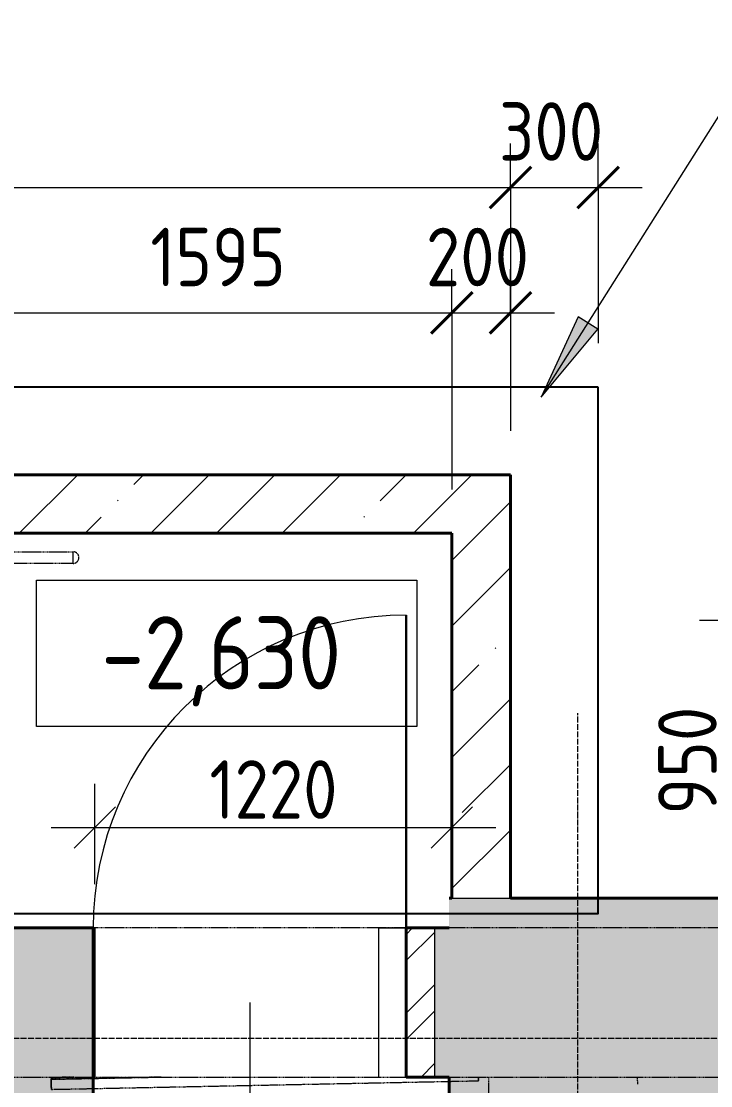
# Model space of a CAD drawing. Header units: millimetres. Extents: x -11886 to 71589, y -4690 to 48120.
# Drawn here: x 37108 to 39464, y 20395 to 24035 of the extents above; entities that cross this region are included whole.
import ezdxf

# ---------------------------------------------------------------- set-up
doc = ezdxf.new("R2010")
doc.units = ezdxf.units.MM
doc.linetypes.add('ADSK_Линия сетки', pattern=[25, 20, -2.5, 0, -2.5])
doc.linetypes.add('ADSK_Сверху', pattern=[4.5, 3, -1.5])
for name, color, linetype, lineweight in [('Аннотация', 7, 'Continuous', 20), ('Двери', 7, 'Continuous', 18), ('Каркас', 7, 'Continuous', 18), ('Марки дверей', 7, 'Continuous', 20), ('Ограждение', 7, 'Continuous', 18), ('Оси', 7, 'Continuous', 9), ('Отметки', 7, 'Continuous', 9), ('Размеры', 7, 'Continuous', 9), ('Размеры-100', 7, 'Continuous', 9), ('Стены внутренние', 250, 'Continuous', 18), ('Стены наружные', 250, 'Continuous', 18), ('Стены штриховка', 250, 'Continuous', 18)]:
    doc.layers.add(name, color=color, linetype=linetype, lineweight=lineweight)
doc.styles.add('GOST Common_1', font='GOST_Common.ttf', dxfattribs={"width": 0.9, "height": 250})
doc.styles.add('GOST Common_2', font='GOST_Common.ttf', dxfattribs={"width": 0.9, "height": 200})
doc.dimstyles.new('ADSK_Основной_2_мм_Округление_до_1_мм', dxfattribs={"dimscale": 304.8, "dimtxt": 201.142999, "dimasz": 0.463911, "dimexe": 0.492126, "dimexo": 0.492126, "dimgap": 0.098425, "dimtad": 1, "dimdec": 0, "dimdsep": 46, "dimtxsty": 'GOST Common_2', "dimblk1": 'OBLIQUE', "dimblk2": 'OBLIQUE', "dimsah": 1, "dimcen": 0.09, "dimdle": 0.492126, "dimazin": 2, "dimtfac": 1, "dimtdec": 4, "dimtix": 1, "dimtmove": 0, "dimatfit": 3, "dimfxl": 1, "dimtvp": 1, "dimtolj": 1, "dimtzin": 0, "dimlwd": 20, "dimlwe": 20, "dimarcsym": 2})
pattern_1 = [(45, (0, 0), (-224.5064, 224.5064), []), (45, (224.5, 0), (-224.5064, 224.5064), [396.875, -79.375, 3.353, -76.022])]

# ---------------------------------------------------------------- blocks, each defined once
blk = doc.blocks.new('Типовая двутавровая балка _АСТО 20-93_ Балки - 75х140мм-790745-00 План подвала кладочный')
at = {"layer": 'Каркас', "color": 253, "linetype": 'ADSK_Сверху', "true_color": 0xaaaaaa}
for p, q in [((-730, 4.6), (-730, -37.5)), ((-652.2, 3), (-730, 3)), ((-354.1, -3), (-730, -3)), ((730, -37.5), (730, -24.8)), ((-730, -37.5), (730, -37.5))]:
    blk.add_line(p, q, dxfattribs=at)
at = {"layer": 'Каркас', "color": 9, "linetype": 'ADSK_Сверху', "true_color": 0xb9b9b9}
for p, q in [((-730, 3), (-730, 4.6)), ((-730, -37.5), (-730, -3)), ((730, -24.8), (730, -37.5)), ((-730, -37.5), (730, -37.5))]:
    blk.add_line(p, q, dxfattribs=at)
at = {"layer": 'Каркас', "color": 253, "linetype": 'ADSK_Сверху', "true_color": 0xb2b2b2}
for p, q in [((-730, 4.6), (-730, 3)), ((-730, 3), (-730, 4.6)), ((-730, -3), (-730, 3)), ((-730, 3), (-652.2, 3)), ((-730, 3), (-652.2, 3)), ((-730, -37.5), (-730, -3)), ((-730, -3), (-730, -37.5)), ((-730, -3), (-354.1, -3)), ((-730, -3), (-354.1, -3)), ((730, -37.5), (730, -24.8)), ((730, -24.8), (730, -37.5)), ((-730, -37.5), (730, -37.5)), ((-730, -37.5), (730, -37.5))]:
    blk.add_line(p, q, dxfattribs=at)
blk = doc.blocks.new('Ограждение - D40-138916-00 План подвала кладочный')
at = {"layer": 'Ограждение', "color": 253, "linetype": 'ADSK_Сверху', "true_color": 0xaaaaaa, "flags": 128}
for points in [[(20, 0), (20, 0.8), (19.9, 1.6), (19.9, 2.4), (19.7, 3.2), (19.6, 4), (19.4, 4.8), (19.2, 5.5), (19, 6.3), (18.7, 7), (18.4, 7.8), (18.1, 8.5), (17.7, 9.2), (17.4, 9.9), (16.9, 10.6), (16.5, 11.3), (16, 11.9), (15.6, 12.6), (15, 13.2), (14.5, 13.8), (13.9, 14.3), (13.3, 14.9), (12.7, 15.4), (12.1, 15.9), (11.5, 16.4), (10.8, 16.8), (10.1, 17.2), (9.4, 17.6), (8.7, 18), (8, 18.3), (7.2, 18.6), (6.5, 18.9), (5.7, 19.2), (5, 19.4), (4.2, 19.6), (3.4, 19.7), (2.6, 19.8), (1.8, 19.9), (1, 20), (0.2, 20), (0, 20)], [(0, -20), (0.8, -20), (1.6, -19.9), (2.4, -19.9), (3.2, -19.7), (4, -19.6), (4.8, -19.4), (5.5, -19.2), (6.3, -19), (7, -18.7), (7.8, -18.4), (8.5, -18.1), (9.2, -17.7), (9.9, -17.4), (10.6, -16.9), (11.3, -16.5), (11.9, -16), (12.6, -15.6), (13.2, -15), (13.8, -14.5), (14.3, -13.9), (14.9, -13.3), (15.4, -12.7), (15.9, -12.1), (16.4, -11.5), (16.8, -10.8), (17.2, -10.1), (17.6, -9.4), (18, -8.7), (18.3, -8), (18.6, -7.2), (18.9, -6.5), (19.2, -5.7), (19.4, -5), (19.6, -4.2), (19.7, -3.4), (19.8, -2.6), (19.9, -1.8), (20, -1), (20, -0.2), (20, 0)]]:
    blk.add_lwpolyline(points, dxfattribs=at)
blk = doc.blocks.new('Ограждение - D40-V4-00 План подвала кладочный')
at = {"layer": 'Ограждение', "color": 253, "linetype": 'ADSK_Сверху', "true_color": 0xaaaaaa, "flags": 128}
for points in [[(9.4, 17.6), (8.7, 18), (8, 18.3), (7.2, 18.6), (6.5, 18.9), (5.7, 19.2), (5, 19.4), (4.2, 19.6)], [(4.8, -19.4), (5.5, -19.2), (6.3, -19), (7, -18.7), (7.8, -18.4), (8.5, -18.1), (9.2, -17.7), (9.9, -17.4), (10.6, -16.9), (11.3, -16.5), (11.9, -16), (12.6, -15.6), (13.2, -15), (13.8, -14.5), (14.3, -13.9), (14.9, -13.3), (15.4, -12.7), (15.9, -12.1), (16.4, -11.5), (16.8, -10.8), (17.2, -10.1), (17.6, -9.4), (18, -8.7), (18.3, -8), (18.6, -7.2), (18.9, -6.5), (19.2, -5.7), (19.4, -5), (19.6, -4.2), (19.7, -3.4), (19.8, -2.6), (19.9, -1.8), (20, -1), (20, -0.2), (20, 0)], [(20, 0), (20, 0.8), (19.9, 1.6), (19.9, 2.4), (19.7, 3.2), (19.6, 4), (19.4, 4.8), (19.2, 5.5), (19, 6.3), (18.7, 7), (18.4, 7.8), (18.1, 8.5), (17.7, 9.2), (17.4, 9.9), (16.9, 10.6), (16.5, 11.3), (16, 11.9), (15.6, 12.6), (15, 13.2), (14.5, 13.8), (13.9, 14.3), (13.3, 14.9), (12.7, 15.4), (12.1, 15.9), (11.5, 16.4), (10.8, 16.8), (10.1, 17.2)]]:
    blk.add_lwpolyline(points, dxfattribs=at)
blk = doc.blocks.new('Тип перил - D40-138916-00 План подвала кладочный')
at = {"layer": 'Ограждение', "color": 253, "linetype": 'ADSK_Сверху', "true_color": 0xaaaaaa, "flags": 128}
for points in [[(9.4, 17.6), (8.7, 18), (8, 18.3), (7.2, 18.6), (6.5, 18.9), (5.7, 19.2), (5, 19.4), (4.2, 19.6)], [(4.8, -19.4), (5.5, -19.2), (6.3, -19), (7, -18.7), (7.8, -18.4), (8.5, -18.1), (9.2, -17.7), (9.9, -17.4), (10.6, -16.9), (11.3, -16.5), (11.9, -16), (12.6, -15.6), (13.2, -15), (13.8, -14.5), (14.3, -13.9), (14.9, -13.3), (15.4, -12.7), (15.9, -12.1), (16.4, -11.5), (16.8, -10.8), (17.2, -10.1), (17.6, -9.4), (18, -8.7), (18.3, -8), (18.6, -7.2), (18.9, -6.5), (19.2, -5.7), (19.4, -5), (19.6, -4.2), (19.7, -3.4), (19.8, -2.6), (19.9, -1.8), (20, -1), (20, -0.2), (20, 0)], [(20, 0), (20, 0.8), (19.9, 1.6), (19.9, 2.4), (19.7, 3.2), (19.6, 4), (19.4, 4.8), (19.2, 5.5), (19, 6.3), (18.7, 7), (18.4, 7.8), (18.1, 8.5), (17.7, 9.2), (17.4, 9.9), (16.9, 10.6), (16.5, 11.3), (16, 11.9), (15.6, 12.6), (15, 13.2), (14.5, 13.8), (13.9, 14.3), (13.3, 14.9), (12.7, 15.4), (12.1, 15.9), (11.5, 16.4), (10.8, 16.8), (10.1, 17.2)]]:
    blk.add_lwpolyline(points, dxfattribs=at)
blk = doc.blocks.new('Тип перил - D40-V5-00 План подвала кладочный')
at = {"layer": 'Ограждение', "color": 253, "linetype": 'ADSK_Сверху', "true_color": 0xaaaaaa, "flags": 128}
for points in [[(20, 0), (20, 0.8), (19.9, 1.6), (19.9, 2.4), (19.7, 3.2), (19.6, 4), (19.4, 4.8), (19.2, 5.5), (19, 6.3), (18.7, 7), (18.4, 7.8), (18.1, 8.5), (17.7, 9.2), (17.4, 9.9), (16.9, 10.6), (16.5, 11.3), (16, 11.9), (15.6, 12.6), (15, 13.2), (14.5, 13.8), (13.9, 14.3), (13.3, 14.9), (12.7, 15.4), (12.1, 15.9), (11.5, 16.4), (10.8, 16.8), (10.1, 17.2), (9.4, 17.6), (8.7, 18), (8, 18.3), (7.2, 18.6), (6.5, 18.9), (5.7, 19.2), (5, 19.4), (4.2, 19.6), (3.4, 19.7), (2.6, 19.8), (1.8, 19.9), (1, 20), (0.2, 20), (0, 20)], [(0, -20), (0.8, -20), (1.6, -19.9), (2.4, -19.9), (3.2, -19.7), (4, -19.6), (4.8, -19.4), (5.5, -19.2), (6.3, -19), (7, -18.7), (7.8, -18.4), (8.5, -18.1), (9.2, -17.7), (9.9, -17.4), (10.6, -16.9), (11.3, -16.5), (11.9, -16), (12.6, -15.6), (13.2, -15), (13.8, -14.5), (14.3, -13.9), (14.9, -13.3), (15.4, -12.7), (15.9, -12.1), (16.4, -11.5), (16.8, -10.8), (17.2, -10.1), (17.6, -9.4), (18, -8.7), (18.3, -8), (18.6, -7.2), (18.9, -6.5), (19.2, -5.7), (19.4, -5), (19.6, -4.2), (19.7, -3.4), (19.8, -2.6), (19.9, -1.8), (20, -1), (20, -0.2), (20, 0)]]:
    blk.add_lwpolyline(points, dxfattribs=at)
blk = doc.blocks.new('Тип перил - Перила_Внутренний_-2506531-00 План подвала кладочный')
at = {"layer": 'Ограждение', "color": 253, "linetype": 'ADSK_Сверху', "true_color": 0xaaaaaa}
for p, q in [((34486.1, 22220.7), (34485.2, 22220.7)), ((34486.1, 22220.7), (35082.1, 22220.7)), ((35097.1, 22220.7), (35629.6, 22220.7)), ((35644.6, 22220.7), (36177.2, 22220.7)), ((36192.2, 22220.7), (36724.8, 22220.7)), ((36739.8, 22220.7), (36958.8, 22220.7)), ((37002.4, 22220.7), (37284.9, 22220.7)), ((37284.9, 22180.7), (37284.9, 22220.7)), ((34485.3, 22180.7), (34486.1, 22180.7)), ((36958.8, 22180.7), (34486.1, 22180.7)), ((37284.9, 22180.7), (37002.4, 22180.7))]:
    blk.add_line(p, q, dxfattribs=at)
at = {"layer": 'Ограждение', "color": 253, "linetype": 'ADSK_Сверху', "true_color": 0xaaaaaa, "flags": 128}
for points in [[(36958.8, 22220.7), (36961, 22220.7), (36963.3, 22220.7), (36965.6, 22220.7), (36968.1, 22220.7), (36970.5, 22220.7), (36973, 22220.7), (36975.6, 22220.7), (36978.2, 22220.7), (36980.9, 22220.7), (36983.5, 22220.7), (36986.3, 22220.7), (36989, 22220.7), (36991.8, 22220.7), (36994.5, 22220.7), (36997.3, 22220.7), (37000.1, 22220.7), (37002.4, 22220.7)], [(37002.4, 22180.7), (36999.6, 22180.7), (36996.8, 22180.7), (36994, 22180.7), (36991.2, 22180.7), (36988.5, 22180.7), (36985.7, 22180.7), (36983, 22180.7), (36980.4, 22180.7), (36977.7, 22180.7), (36975.1, 22180.7), (36972.6, 22180.7), (36970.1, 22180.7), (36967.6, 22180.7), (36965.2, 22180.7), (36962.9, 22180.7), (36960.6, 22180.7), (36958.8, 22180.7)]]:
    blk.add_lwpolyline(points, dxfattribs=at)
blk = doc.blocks.new('AC_Дверь_Однопольная - ДН-12л 1070х2100h 2-2609814-00 План подвала кладочный')
at = {"layer": 'Двери', "lineweight": 30}
blk.add_line((535, 255), (535, 1325), dxfattribs=at)
at = {"layer": 'Двери'}
blk.add_arc((535, 255), 1070, 90, 180, dxfattribs=at)
blk = doc.blocks.new('DIMBLOCK105-00 План подвала кладочный')
at = {"layer": 'Размеры-100', "lineweight": 20, "transparency": 16777216}
for p, q in [((36984.9, 23037.3), (36984.9, 23187.3)), ((38579.9, 23037.3), (38579.9, 23187.3)), ((36984.9, 23037.3), (38579.9, 23037.3)), ((36984.9, 23037.3), (36984.9, 22433.8)), ((38579.9, 23037.3), (38579.9, 22433.8))]:
    blk.add_line(p, q, dxfattribs=at)
at = {"layer": 'Размеры-100', "lineweight": 40, "transparency": 16777216}
for p, q in [((36984.9, 23037.3), (37055.6, 23108)), ((38579.9, 23037.3), (38650.6, 23108)), ((36984.9, 23037.3), (36914.2, 22966.6)), ((38579.9, 23037.3), (38509.2, 22966.6))]:
    blk.add_line(p, q, dxfattribs=at)
at = {"layer": 'Размеры-100', "color": 0, "lineweight": 20, "transparency": 16777216, "insert": (37548.9, 23328.6), "char_height": 200, "width": 560.473, "attachment_point": 1, "line_spacing_factor": 1.022761, "style": 'GOST Common_2'}
blk.add_mtext('1595', dxfattribs=at)
blk = doc.blocks.new('_Oblique')
at = {"color": 0, "linetype": 'ByBlock', "lineweight": -2}
blk.add_line((-0.5, -0.5), (0.5, 0.5), dxfattribs=at)
blk = doc.blocks.new('DIMBLOCK106-00 План подвала кладочный')
at = {"layer": 'Размеры-100', "lineweight": 20, "transparency": 16777216}
for p, q in [((38579.9, 23037.3), (38579.9, 23187.3)), ((38779.9, 23037.3), (38779.9, 23187.3)), ((38579.9, 23037.3), (38929.9, 23037.3)), ((38579.9, 23037.3), (38579.9, 22433.8)), ((38779.9, 23037.3), (38779.9, 22633.8))]:
    blk.add_line(p, q, dxfattribs=at)
at = {"layer": 'Размеры-100', "lineweight": 40, "transparency": 16777216}
for p, q in [((38579.9, 23037.3), (38650.6, 23108)), ((38779.9, 23037.3), (38850.6, 23108)), ((38579.9, 23037.3), (38509.2, 22966.6)), ((38779.9, 23037.3), (38709.2, 22966.6))]:
    blk.add_line(p, q, dxfattribs=at)
at = {"layer": 'Размеры-100', "color": 0, "lineweight": 20, "transparency": 16777216, "insert": (38490.7, 23328.6), "char_height": 200, "width": 454.106, "attachment_point": 1, "line_spacing_factor": 1.022761, "style": 'GOST Common_2'}
blk.add_mtext('200', dxfattribs=at)
blk = doc.blocks.new('DIMBLOCK108-00 План подвала кладочный')
at = {"layer": 'Размеры-100', "lineweight": 20, "transparency": 16777216}
for p, q in [((33704.9, 23466.4), (33704.9, 23616.4)), ((38779.9, 23466.4), (38779.9, 23616.4)), ((33704.9, 23466.4), (38779.9, 23466.4)), ((33704.9, 23466.4), (33704.9, 22433.8)), ((38779.9, 23466.4), (38779.9, 22633.8))]:
    blk.add_line(p, q, dxfattribs=at)
at = {"layer": 'Размеры-100', "lineweight": 40, "transparency": 16777216}
for p, q in [((33704.9, 23466.4), (33775.6, 23537.1)), ((38779.9, 23466.4), (38850.6, 23537.1)), ((33704.9, 23466.4), (33634.2, 23395.7)), ((38779.9, 23466.4), (38709.2, 23395.7))]:
    blk.add_line(p, q, dxfattribs=at)
at = {"layer": 'Размеры-100', "color": 0, "lineweight": 20, "transparency": 16777216, "insert": (35990.1, 23757.8), "char_height": 200, "width": 605.475, "attachment_point": 1, "line_spacing_factor": 1.022761, "style": 'GOST Common_2'}
blk.add_mtext('5075', dxfattribs=at)
blk = doc.blocks.new('DIMBLOCK109-00 План подвала кладочный')
at = {"layer": 'Размеры-100', "lineweight": 20, "transparency": 16777216}
for p, q in [((38779.9, 23466.4), (38779.9, 23616.4)), ((39079.9, 23466.4), (39079.9, 23616.4)), ((38779.9, 23466.4), (39229.9, 23466.4)), ((38779.9, 23466.4), (38779.9, 22633.8)), ((39079.9, 23466.4), (39079.9, 22933.8))]:
    blk.add_line(p, q, dxfattribs=at)
at = {"layer": 'Размеры-100', "lineweight": 40, "transparency": 16777216}
for p, q in [((38779.9, 23466.4), (38850.6, 23537.1)), ((39079.9, 23466.4), (39150.6, 23537.1)), ((38779.9, 23466.4), (38709.2, 23395.7)), ((39079.9, 23466.4), (39009.2, 23395.7))]:
    blk.add_line(p, q, dxfattribs=at)
at = {"layer": 'Размеры-100', "color": 0, "lineweight": 20, "transparency": 16777216, "insert": (38740.7, 23757.8), "char_height": 200, "width": 454.106, "attachment_point": 1, "line_spacing_factor": 1.022761, "style": 'GOST Common_2'}
blk.add_mtext('300', dxfattribs=at)
blk = doc.blocks.new('DIMBLOCK135-00 План подвала кладочный')
at = {"layer": 'Defpoints', "color": 0, "transparency": 16777216}
for p in [(38579.9, 21377.4), (38579.9, 21277.4), (37359.7, 20934.1)]:
    blk.add_point(p, dxfattribs=at)
at = {"layer": 'Размеры', "color": 0, "lineweight": 20, "transparency": 16777216}
for p, q in [((37359.7, 21084.1), (37359.7, 21427.4)), ((37209.7, 21277.4), (38729.9, 21277.4)), ((38579.9, 21227.4), (38579.9, 21127.4))]:
    blk.add_line(p, q, dxfattribs=at)
at = {"layer": 'Размеры', "color": 0, "lineweight": 20, "transparency": 16777216, "xscale": 141.4, "yscale": 141.4, "zscale": 141.4, "rotation": 180}
blk.add_blockref('_Oblique', (37359.7, 21277.4), dxfattribs=at)
at = {"layer": 'Размеры', "color": 0, "lineweight": 20, "transparency": 16777216, "xscale": 141.4, "yscale": 141.4, "zscale": 141.4}
blk.add_blockref('_Oblique', (38579.9, 21277.4), dxfattribs=at)
at = {"layer": 'Размеры', "color": 0, "lineweight": 20, "transparency": 16777216, "insert": (37969.8, 21407.4), "char_height": 200, "width": 560.473, "attachment_point": 5, "style": 'GOST Common_2'}
blk.add_mtext('\\A1;1220', dxfattribs=at)
blk = doc.blocks.new('Высотные отметки - Рамка-5093-00 План подвала кладочный')
at = {"layer": 'Аннотация'}
for p, q in [((-6.5, 0), (-6.5, 5)), ((-6.5, 5), (6.5, 5)), ((6.5, 5), (6.5, 0)), ((6.5, 0), (-6.5, 0))]:
    blk.add_line(p, q, dxfattribs=at)
blk = doc.blocks.new('DIMBLOCK142-00 План подвала кладочный')
at = {"layer": 'Размеры-100', "lineweight": 20, "transparency": 16777216}
for p, q in [((37353.7, 19497.8), (37353.7, 20274.1)), ((38423.7, 19497.8), (38423.7, 20274.1)), ((37203.7, 19497.8), (38573.7, 19497.8)), ((37353.7, 19497.8), (37353.7, 19347.8)), ((38423.7, 19497.8), (38423.7, 19347.8))]:
    blk.add_line(p, q, dxfattribs=at)
at = {"layer": 'Размеры-100', "lineweight": 40, "transparency": 16777216}
for p, q in [((37353.7, 19497.8), (37424.4, 19568.5)), ((38423.7, 19497.8), (38494.4, 19568.5)), ((37353.7, 19497.8), (37283, 19427.1)), ((38423.7, 19497.8), (38353, 19427.1))]:
    blk.add_line(p, q, dxfattribs=at)
at = {"layer": 'Размеры-100', "color": 0, "lineweight": 20, "transparency": 16777216, "insert": (37655.2, 19789.2), "char_height": 200, "width": 560.473, "attachment_point": 1, "line_spacing_factor": 1.022761, "style": 'GOST Common_2'}
blk.add_mtext('1070', dxfattribs=at)
blk = doc.blocks.new('DIMBLOCK191-00 План подвала кладочный')
at = {"layer": 'Размеры-100', "lineweight": 20, "transparency": 16777216}
for p, q in [((39576.1, 22135.8), (39576.1, 20885.8)), ((39576.1, 21985.8), (39426.1, 21985.8)), ((39576.1, 21985.8), (39887.8, 21985.8)), ((39576.1, 21035.8), (39526.1, 21035.8)), ((39576.1, 21035.8), (39726.1, 21035.8))]:
    blk.add_line(p, q, dxfattribs=at)
at = {"layer": 'Размеры-100', "lineweight": 40, "transparency": 16777216}
for p, q in [((39576.1, 21985.8), (39505.4, 22056.5)), ((39576.1, 21985.8), (39646.8, 21915.1)), ((39576.1, 21035.8), (39505.4, 21106.5)), ((39576.1, 21035.8), (39646.8, 20965.1))]:
    blk.add_line(p, q, dxfattribs=at)
at = {"layer": 'Размеры-100', "color": 0, "lineweight": 20, "transparency": 16777216, "insert": (39284.7, 21321.6), "char_height": 200, "width": 454.106, "attachment_point": 1, "rotation": 90, "line_spacing_factor": 1.022761, "style": 'GOST Common_2'}
blk.add_mtext('950', dxfattribs=at)

msp = doc.modelspace()

# ---------------------------------------------------------------- hatches: boundary and pattern name
at = {"layer": 'Аннотация', "lineweight": 9}
msp.add_hatch(color=256, dxfattribs=at).paths.add_polyline_path([(38885.13, 22749.46), (39078.64, 22982.09), (39011.83, 23024.24)])
at = {"layer": 'Стены внутренние', "lineweight": 9}
h = msp.add_hatch(dxfattribs=at)
h.set_pattern_fill('FP_5', color=256, style=0, pattern_type=2)
h.set_pattern_definition(pattern_1)
h.paths.add_polyline_path([(38539.91, 22283.79), (38579.91, 22283.79), (38579.91, 22483.79), (33699.91, 22483.79), (33699.91, 22283.79), (37422.24, 22283.79)])
h = msp.add_hatch(dxfattribs=at)
h.set_pattern_fill('FP_5', color=256, style=0, pattern_type=2)
h.set_pattern_definition(pattern_1)
h.paths.add_polyline_path([(38579.91, 21035.78), (38779.91, 21035.78), (38779.91, 22483.79), (38579.91, 22483.79), (38579.91, 22283.79)])
at = {"layer": 'Стены внутренние', "true_color": 0xc0c0c0}
h = msp.add_hatch(color=9, dxfattribs=at)
h.paths.add_polyline_path([(38569.93, 20424.06), (38569.93, 20934.06), (38520.29, 20934.06), (38520.99, 20424.06)])
h.paths.add_polyline_path([(32861.44, 20424.06), (37353.68, 20424.06), (37353.68, 20934.06), (30807.02, 20934.06), (30807.02, 20424.06), (30827.24, 20424.06)])
at = {"layer": 'Стены внутренние', "lineweight": 9}
h = msp.add_hatch(dxfattribs=at)
h.set_pattern_fill('FP_4', color=256, angle=225, style=0, pattern_type=2)
h.set_pattern_definition([(45, (0, 0), (-134.70384, 134.70384), []), (45, (89.8, -1e-14), (-134.70384, 134.70384), [])])
h.paths.add_polyline_path([(38423.68, 20424.06), (38520.29, 20424.06), (38520.29, 20934.06), (38423.68, 20934.06), (38423.68, 20616.85)])
at = {"layer": 'Стены внутренние', "true_color": 0xc0c0c0}
h = msp.add_hatch(color=9, dxfattribs=at)
h.paths.add_polyline_path([(36973.71, 13085.96), (37353.71, 13085.96), (37353.71, 14607.43), (36978.07, 14607.43), (36980.85, 14407.43), (36973.71, 14407.43), (36973.71, 13541.22)])
h.paths.add_polyline_path([(37353.71, 15807.43), (37353.68, 20424.06), (36973.71, 20424.06), (36973.71, 15807.43)])
at = {"layer": 'Стены наружные', "true_color": 0xc0c0c0}
h = msp.add_hatch(color=9, dxfattribs=at)
h.paths.add_polyline_path([(38779.91, 20265.78), (39876.68, 20265.78), (39876.68, 21035.78), (38569.93, 21035.78), (38569.93, 20265.78), (38614.83, 20265.78)])
h.paths.add_polyline_path([(44263.44, 20265.78), (46318.6, 20266.51), (46318.61, 20267.93), (46543.21, 20266.51), (46543.21, 21035.78), (41645.11, 21035.78), (41645.11, 20265.78), (43987.92, 20265.78)])

# ---------------------------------------------------------------- linework, layer by layer
msp.add_lwpolyline([(39079.91, 22783.79), (33404.91, 22783.79), (33404.91, 20983.79), (39079.91, 20983.79)], close=True)
at = {"layer": 'Аннотация', "lineweight": 9}
for p, q in [((38885.13, 22749.46), (39696.24, 24034.72)), ((39011.83, 23024.24), (38885.13, 22749.46)), ((39078.64, 22982.09), (39011.83, 23024.24)), ((38885.13, 22749.46), (39078.64, 22982.09))]:
    msp.add_line(p, q, dxfattribs=at)
at = {"layer": 'Марки дверей'}
msp.add_line((37888.68, 20679.06), (37888.68, 20301.18), dxfattribs=at)
at = {"layer": 'Оси', "linetype": 'ADSK_Линия сетки'}
for p, q in [((39009.91, -3890.07), (39009.91, 21668.8)), ((-11086.22, 20556.79), (57141.72, 20556.79))]:
    msp.add_line(p, q, dxfattribs=at)
at = {"layer": 'Стены внутренние', "lineweight": 40}
for p, q in [((38779.91, 22483.79), (33699.91, 22483.79)), ((38779.91, 21035.78), (38779.91, 22483.79)), ((35984.91, 22283.79), (38579.91, 22283.79)), ((38579.91, 22283.79), (38579.91, 21035.78)), ((37353.68, 20934.06), (31317.02, 20934.06)), ((37353.68, 20424.06), (37353.68, 20934.06)), ((38569.93, 20934.06), (38423.68, 20934.06)), ((38423.68, 20934.06), (38423.68, 20424.06)), ((37353.71, 15807.43), (37353.71, 20424.06)), ((38423.68, 20424.06), (38569.93, 20424.06)), ((38569.93, 20424.06), (38609.15, 15806.96))]:
    msp.add_line(p, q, dxfattribs=at)
at = {"layer": 'Стены внутренние'}
for p, q in [((37353.68, 20934.06), (37359.7, 20934.06)), ((37359.7, 20934.06), (37359.7, 20424.06)), ((38329.7, 20934.06), (38423.68, 20934.06)), ((38329.7, 20424.06), (38329.7, 20934.06)), ((38520.29, 20934.06), (38520.29, 20424.06))]:
    msp.add_line(p, q, dxfattribs=at)
at = {"layer": 'Стены внутренние', "color": 253, "linetype": 'ADSK_Сверху', "true_color": 0xaaaaaa}
for p, q in [((38704.51, 20424.06), (38723.45, 18447.1)), ((39214.77, 20399.82), (39214.54, 20424.06))]:
    msp.add_line(p, q, dxfattribs=at)
at = {"layer": 'Стены наружные', "lineweight": 40}
for p, q in [((38569.93, 21035.78), (38579.91, 21035.78)), ((38779.91, 21035.78), (40177.81, 21035.78))]:
    msp.add_line(p, q, dxfattribs=at)
at = {"layer": 'Стены наружные', "color": 253, "linetype": 'ADSK_Сверху', "true_color": 0xaaaaaa}
for p, q in [((40178.08, 20934.06), (30807.02, 20934.06)), ((30807.02, 20424.06), (42515.94, 20424.06))]:
    msp.add_line(p, q, dxfattribs=at)
at = {"layer": 'Стены штриховка'}
msp.add_line((38579.91, 21035.78), (38779.91, 21035.78), dxfattribs=at)

# ---------------------------------------------------------------- block references
at = {"layer": 'Двери'}
msp.add_blockref('AC_Дверь_Однопольная - ДН-12л 1070х2100h 2-2609814-00 План подвала кладочный', (37888.68, 20679.06), dxfattribs=at)
at = {"layer": 'Каркас', "color": 253, "linetype": 'ADSK_Сверху', "true_color": 0xaaaaaa, "rotation": 1.152966954664899}
msp.add_blockref('Типовая двутавровая балка _АСТО 20-93_ Балки - 75х140мм-790745-00 План подвала кладочный', (37939.85, 20434.18), dxfattribs=at)
at = {"layer": 'Ограждение', "color": 253, "linetype": 'ADSK_Сверху', "true_color": 0xaaaaaa}
for name, p in [('Тип перил - Перила_Внутренний_-2506531-00 План подвала кладочный', (0, 0)), ('Ограждение - D40-138916-00 План подвала кладочный', (37284.91, 22200.73)), ('Тип перил - D40-V5-00 План подвала кладочный', (37284.91, 22200.73)), ('Ограждение - D40-V4-00 План подвала кладочный', (37284.91, 22200.73)), ('Тип перил - D40-138916-00 План подвала кладочный', (37284.91, 22200.73))]:
    msp.add_blockref(name, p, dxfattribs=at)
at = {"layer": 'Отметки', "lineweight": 20, "xscale": 99.99999999999993, "yscale": 99.99999999999993, "zscale": 99.99999999999993}
msp.add_blockref('Высотные отметки - Рамка-5093-00 План подвала кладочный', (37810.32, 21623.23), dxfattribs=at)

# ---------------------------------------------------------------- texts
at = {"layer": 'Отметки', "lineweight": 20, "insert": (37381.65, 21999.94), "char_height": 250, "width": 1028.8226, "attachment_point": 1, "line_spacing_factor": 1.022761, "style": 'GOST Common_1'}
msp.add_mtext('-2,630', dxfattribs=at)

# ---------------------------------------------------------------- dimensions: what is measured, and where the dimension line sits
at = {"layer": 'Размеры', "lineweight": 20}
for base, p1, p2, override, picture, middle in [((38779.91, 23466.43), (33704.91, 22283.79), (38779.91, 22483.79), {"dimpost": '<>', "dimfxl": 5078.939358}, 'DIMBLOCK108-00 План подвала кладочный', (36242.41, 23596.43)), ((39079.91, 23466.43), (38779.91, 22483.79), (39079.91, 22783.79), {"dimpost": '<>', "dimfxl": 424.264069}, 'DIMBLOCK109-00 План подвала кладочный', (38929.91, 23596.43)), ((38579.91, 23037.27), (36984.91, 22283.79), (38579.91, 22283.79), {"dimpost": '<>', "dimfxl": 1595}, 'DIMBLOCK105-00 План подвала кладочный', (37782.41, 23167.27)), ((38779.91, 23037.27), (38579.91, 22283.79), (38779.91, 22483.79), {"dimpost": '<>', "dimfxl": 282.842712}, 'DIMBLOCK106-00 План подвала кладочный', (38679.91, 23167.27)), ((38423.68, 19497.81), (37353.68, 20424.06), (38423.68, 20424.06), {"dimpost": '<>', "dimfxl": 1070}, 'DIMBLOCK142-00 План подвала кладочный', (37888.68, 19627.81))]:
    dim = msp.add_linear_dim(base=base, p1=p1, p2=p2, dimstyle='ADSK_Основной_2_мм_Округление_до_1_мм', override=override, dxfattribs=at)
    dim.commit()
    dim.dimension.update_dxf_attribs({"geometry": picture, "text_midpoint": middle})
dim = msp.add_linear_dim(base=(39576.07, 21035.78), p1=(40037.81, 21985.78), p2=(39676.06, 21035.78), angle=90, dimstyle='ADSK_Основной_2_мм_Округление_до_1_мм', override={"dimpost": '<>', "dimfxl": 1016.545877}, dxfattribs=at)
dim.commit()
dim.dimension.update_dxf_attribs({"geometry": 'DIMBLOCK191-00 План подвала кладочный', "text_midpoint": (39446.07, 21510.78)})
at = {"layer": 'Размеры', "color": 240, "lineweight": 20, "true_color": 0xed1f24}
dim = msp.add_linear_dim(base=(38579.91, 21277.41), p1=(37359.7, 20934.06), p2=(38579.91, 21377.39), dimstyle='ADSK_Основной_2_мм_Округление_до_1_мм', override={"dimpost": '<>', "dimfxl": 1298.252114}, dxfattribs=at)
dim.commit()
dim.dimension.update_dxf_attribs({"geometry": 'DIMBLOCK135-00 План подвала кладочный', "text_midpoint": (37969.8, 21407.41)})

doc.saveas('drawing.dxf')
